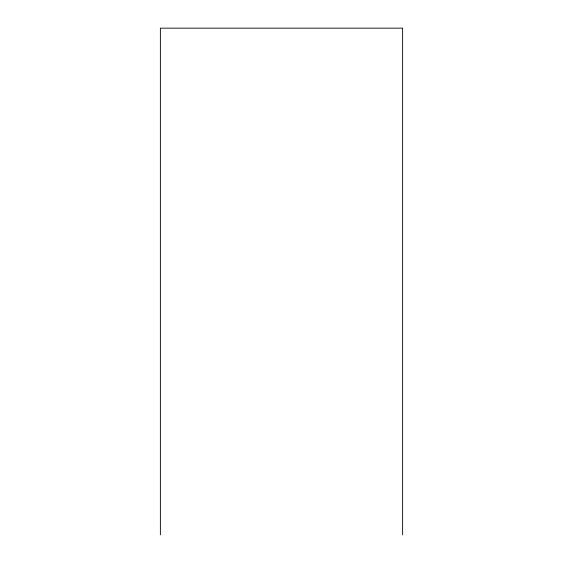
<?xml version="1.0" encoding="UTF-8"?>
<svg xmlns="http://www.w3.org/2000/svg" width="563" height="563" viewBox="0 0 563 563"><rect width="100%" height="100%" fill="white"/><g stroke="black" fill="none" stroke-linecap="round" stroke-linejoin="round"><path stroke-width="0.84" d="M402.622 534.85L402.622 28.15L160.378 28.15L160.378 534.85"/></g></svg>
